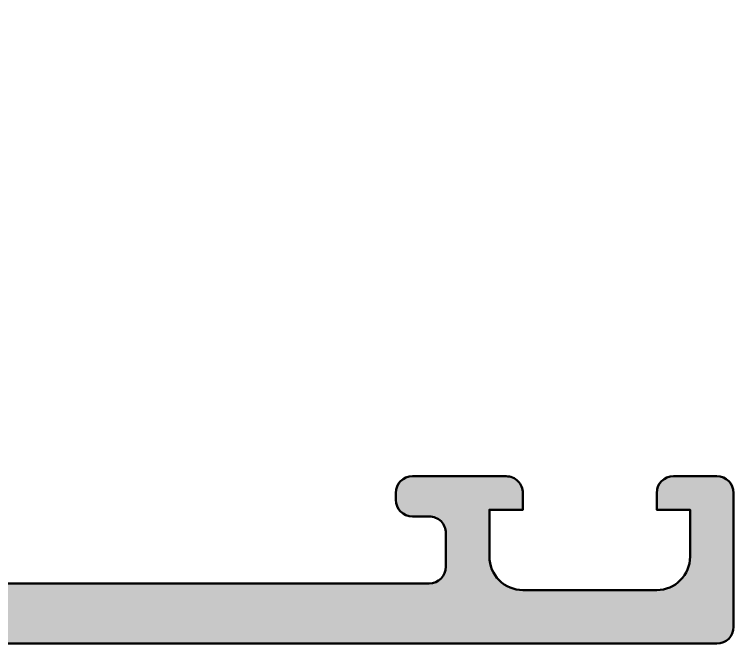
# Model space of a CAD drawing. Extents: x -15 to 48, y 0 to 85.
# Drawn here: x 26.5 to 48, y 0 to 18.8 of the extents above; entities that cross this region are included whole.
import ezdxf

# ---------------------------------------------------------------- set-up
doc = ezdxf.new("R2010")
doc.units = 0
doc.layers.add('0S-Alu contour', color=7, linetype='Continuous', lineweight=50)
doc.layers.add('0S-Alu hatch', color=252, linetype='Continuous', lineweight=25)

# ---------------------------------------------------------------- blocks, each defined once
blk = doc.blocks.new('345330__E24FD26E_8990_42D9_B0B6_DCE281E644BD_')
at = {"layer": '0S-Alu hatch'}
h = blk.add_hatch(color=256, dxfattribs=at)
edge = h.paths.add_edge_path()
edge.add_arc((-2.299999997731227, 13.79995432462669), 0.4999999999999787, 180, 269.9999999999992)
edge.add_line((-2.299999997731234, 13.29995432462671), (-1.699999997731225, 13.29995432462671))
edge.add_ellipse((-1.699999997731224, 12.79995432462672), major_axis=(-0.4999999999999841, 0), ratio=1, start_angle=180, end_angle=270.0000000000001, ccw=False)
edge.add_line((-1.199999997731239, 12.79995432462672), (-1.199999997731211, 7.499954324626713))
edge.add_ellipse((-1.69999999773124, 7.499954324626727), major_axis=(-0.5000000000000289, 0), ratio=1, start_angle=89.99999999999687, end_angle=180, ccw=False)
edge.add_line((-1.699999997731268, 6.999954324626699), (-2.299999997731234, 6.999954324626699))
edge.add_arc((-2.299999997731248, 6.499954324626713), 0.4999999999999858, 89.99999999999837, 180)
edge.add_line((-2.799999997731234, 6.499954324626713), (-2.799999997731219, 5.999954324626699))
edge.add_arc((-2.299999997731219, 5.999954324626699), 0.5, 180, 270)
edge.add_line((-2.299999997731219, 5.499954324626699), (7.900000002268782, 5.499954324626699))
edge.add_ellipse((7.900000002268781, 4.999954324626698), major_axis=(-0.5000000000000009, 0), ratio=1, start_angle=180, end_angle=269.9999999999999, ccw=False)
edge.add_line((8.400000002268783, 4.999954324626699), (8.400000002268769, 1.699954324626716))
edge.add_line((8.400000002268769, 1.699954324626716), (7.500000002268762, 1.699954324626688))
edge.add_arc((7.500000002268762, 1.199954324626702), 0.4999999999999858, 90, 180)
edge.add_line((7.000000002268777, 1.199954324626702), (7.000000002268777, 0.4999543246266996))
edge.add_arc((7.500000002268784, 0.4999543246267067), 0.5000000000000071, 180, 269.9999999999992)
edge.add_line((7.500000002268777, -4.56753733005e-05), (47.50000000226878, -4.56753733005e-05))
edge.add_arc((47.50000000226878, 0.4999543246267013), 0.5000000000000018, 270, 360)
edge.add_line((48.00000000226877, 0.4999543246267013), (48.00000000226877, 4.499954324626699))
edge.add_arc((47.50000000226878, 4.499954324626701), 0.4999999999999983, 0, 90)
edge.add_line((47.50000000226878, 4.999954324626699), (46.20000000226877, 4.999954324626699))
edge.add_arc((46.20000000226878, 4.499954324626703), 0.4999999999999965, 90.00000000000081, 180)
edge.add_line((45.70000000226878, 4.499954324626703), (45.70000000226878, 3.999954324626699))
edge.add_line((45.70000000226878, 3.999954324626699), (46.70000000226878, 3.999954324626699))
edge.add_line((46.70000000226878, 3.999954324626699), (46.70000000226878, 2.599954324626708))
edge.add_ellipse((45.70000000226877, 2.599954324626715), major_axis=(-1.000000000000007, 0), ratio=1, start_angle=90.0000000000008, end_angle=180, ccw=False)
edge.add_line((45.70000000226879, 1.599954324626708), (41.70000000226878, 1.599954324626708))
edge.add_ellipse((41.70000000226877, 2.599954324626701), major_axis=(-0.9999999999999932, 0), ratio=1, start_angle=0, end_angle=90.0000000000004, ccw=False)
edge.add_line((40.70000000226878, 2.599954324626699), (40.70000000226878, 3.999954324626699))
edge.add_line((40.70000000226878, 3.999954324626699), (41.70000000226878, 3.999954324626699))
edge.add_line((41.70000000226878, 3.999954324626699), (41.70000000226878, 4.499954324626699))
edge.add_arc((41.20000000226879, 4.499954324626692), 0.4999999999999929, 0, 90.00000000000081)
edge.add_line((41.20000000226878, 4.999954324626685), (38.40000000226878, 4.999954324626713))
edge.add_arc((38.4000000022688, 4.499954324626699), 0.5000000000000142, 90.0000000000016, 180)
edge.add_line((37.90000000226878, 4.499954324626699), (37.90000000226878, 4.299954324626696))
edge.add_arc((38.40000000226878, 4.299954324626696), 0.5, 180, 270)
edge.add_line((38.40000000226878, 3.799954324626696), (38.90000000226878, 3.799954324626696))
edge.add_ellipse((38.90000000226879, 3.299954324626702), major_axis=(-0.4999999999999947, 0), ratio=1, start_angle=180, end_angle=270.0000000000008, ccw=False)
edge.add_line((39.40000000226878, 3.299954324626696), (39.40000000226878, 2.299954324626696))
edge.add_ellipse((38.90000000226878, 2.299954324626717), major_axis=(-0.5000000000000071, 0), ratio=1, start_angle=90, end_angle=180, ccw=False)
edge.add_line((38.90000000226878, 1.79995432462671), (26.00000000226871, 1.799954324626725))
edge.add_line((26.00000000226871, 1.799954324626725), (20.12666855923272, 2.231816930732279))
edge.add_ellipse((20.20000000226877, 3.229124556022594), major_axis=(-0.9999999999999788, 0), ratio=1, start_angle=0, end_angle=85.7946429982913, ccw=False)
edge.add_line((19.20000000226879, 3.229124556022593), (19.20000000226877, 12.79995432462669))
edge.add_ellipse((19.7000000022688, 12.79995432462668), major_axis=(-0.5000000000000285, 0), ratio=1, start_angle=269.9999999999984, end_angle=360, ccw=False)
edge.add_line((19.70000000226881, 13.29995432462671), (20.5000000022688, 13.29995432462671))
edge.add_arc((20.50000000226879, 13.79995432462671), 0.4999999999999965, 270.0000000000012, 360)
edge.add_line((21.00000000226879, 13.79995432462671), (21.00000000226879, 14.99999999690097))
edge.add_ellipse((21.07883644970614, 15.26752059192881), major_axis=(-0.2788950594911806, 0), ratio=1, start_angle=-1.164589374097602, end_angle=73.5801235805078, ccw=False)
edge.add_line((20.799999, 15.27318899999148), (20.799999, 15.72678299999149))
edge.add_ellipse((21.07886709564317, 15.73244365946855), major_axis=(-0.2789255417371436, 0), ratio=1, start_angle=-73.57540544464308, end_angle=1.1628700728883814, ccw=False)
edge.add_line((20.99999999999999, 15.99998699999149), (21, 17.87999799999999))
edge.add_arc((20.7, 17.879998), 0.3000000000000007, 0, 90)
edge.add_line((20.7, 18.179998), (19.72002568095722, 18.179998))
edge.add_arc((19.72002568095722, 17.87999799999999), 0.3000000000000114, 90.00000000000067, 180)
edge.add_line((19.42002568095721, 17.87999799999999), (19.42002568095722, 15.12))
edge.add_ellipse((19.30002568095722, 15.11999999999999), major_axis=(-0.120000000000001, 0), ratio=1, start_angle=90, end_angle=180, ccw=False)
edge.add_line((19.30002568095721, 14.99999999999999), (15.00000000000001, 15))
edge.add_ellipse((15, 15.5), major_axis=(-0.5, 0), ratio=1, start_angle=0, end_angle=90.00000000000102, ccw=False)
edge.add_line((14.5, 15.5), (14.49999999999999, 16.19999999999999))
edge.add_line((14.49999999999999, 16.19999999999999), (15.88149545762236, 18.59282032302756))
edge.add_arc((15.7618802153517, 18.66188021535171), 0.1381197846482991, 329.999999999999, 455.6225775507923)
edge.add_arc((16.23822324117372, 13.82339113815215), 5.000000000000035, 95.62257755079254, 162.2515836439289)
edge.add_ellipse((10.99999999999992, 15.49999999999997), major_axis=(-0.4999999999999644, 0), ratio=1, start_angle=90.00000000001017, end_angle=162.2515836439397, ccw=False)
edge.add_line((11, 15), (8.000000000000007, 14.99999999999999))
edge.add_ellipse((8.000000000000014, 15.50000000000005), major_axis=(-0.5000000000000587, 0), ratio=1, start_angle=17.748416356069185, end_angle=89.9999999999992, ccw=False)
edge.add_arc((2.761776758826194, 13.82339113815223), 4.99999999999996, 17.7484163560702, 84.37742244920626)
edge.add_arc((3.238119784648304, 18.6618802153517), 0.1381197846483025, 84.37742244920518, 209.9999999999951)
edge.add_line((3.118504542377633, 18.59282032302755), (4.499999999999992, 16.19999999999999))
edge.add_line((4.499999999999992, 16.19999999999999), (4.499999999999992, 15.50000000000002))
edge.add_ellipse((3.99999999999998, 15.50000000000001), major_axis=(-0.5000000000000129, 0), ratio=1, start_angle=90.00000000000148, end_angle=180, ccw=False)
edge.add_line((3.999999999999992, 15), (-0.3000103641063774, 15))
edge.add_ellipse((-0.3000103641063769, 15.12), major_axis=(-0.1200000000000045, 0), ratio=1, start_angle=0, end_angle=89.99999999999977, ccw=False)
edge.add_line((-0.420010364106382, 15.12), (-0.4200103641063464, 17.88003574261858))
edge.add_arc((-0.720010364106372, 17.88003574261856), 0.3000000000000256, 0, 90.00000000000406)
edge.add_line((-0.7200103641063933, 18.18003574261858), (-1.699984683149146, 18.18003574261859))
edge.add_arc((-1.699984683149125, 17.88003574261857), 0.3000000000000185, 90.00000000000406, 180)
edge.add_line((-1.999984683149143, 17.88003574261857), (-1.999984683149165, 16.00002474261007))
edge.add_ellipse((-2.078851778792333, 15.73248140208711), major_axis=(-0.2789255417371664, 0), ratio=1, start_angle=178.8371299271148, end_angle=253.5754054446461, ccw=False)
edge.add_line((-1.799983683149148, 15.72682074261006), (-1.79998368314915, 15.2732267426101))
edge.add_ellipse((-2.078883394668599, 15.26752665095756), major_axis=(-0.2789579540548705, 0), ratio=1, start_angle=106.4261227247843, end_angle=181.1708356793903, ccw=False)
edge.add_line((-1.999999997731236, 14.99995432462671), (-2.299999997731219, 14.99995432462671))
edge.add_arc((-2.299999997731212, 14.4999543246267), 0.5000000000000071, 90.00000000000081, 180)
edge.add_line((-2.799999997731219, 14.4999543246267), (-2.799999997731205, 13.79995432462669))
edge = h.paths.add_edge_path()
edge.add_line((0.3000000022687743, 7.499954324626713), (0.3000000022687601, 12.79995432462669))
edge.add_ellipse((0.8000000022687672, 12.7999543246267), major_axis=(-0.5000000000000071, 0), ratio=1, start_angle=270.0000000000008, end_angle=360, ccw=False)
edge.add_line((0.8000000022687601, 13.29995432462671), (17.30000000226878, 13.29995432462669))
edge.add_ellipse((17.30000000226878, 12.79995432462669), major_axis=(-0.5, 0), ratio=1, start_angle=180, end_angle=270, ccw=False)
edge.add_line((17.80000000226878, 12.79995432462669), (17.80000000226878, 2.299954324626696))
edge.add_ellipse((17.30000000226878, 2.299954324626696), major_axis=(-0.5, 0), ratio=1, start_angle=90, end_angle=180, ccw=False)
edge.add_line((17.30000000226878, 1.799954324626696), (10.50000000226879, 1.799954324626696))
edge.add_ellipse((10.50000000226879, 2.29995432462671), major_axis=(-0.5000000000000142, 0), ratio=1, start_angle=0, end_angle=90, ccw=False)
edge.add_line((10.00000000226878, 2.29995432462671), (10.00000000226879, 5.299954324626702))
edge.add_arc((8.300000002268796, 5.299954324626702), 1.699999999999997, 0, 90.00000000000024)
edge.add_line((8.300000002268789, 6.999954324626699), (0.8000000022687743, 6.999954324626713))
edge.add_ellipse((0.8000000022687743, 7.499954324626713), major_axis=(-0.5, 0), ratio=1, start_angle=0, end_angle=90, ccw=False)
at = {"layer": '0S-Alu contour', "color": 7}
for points in [[(3.118504542377633, 18.59282032302755), (4.499999999999992, 16.19999999999999), (4.499999999999992, 15.50000000000002)], [(14.5, 15.5), (14.49999999999999, 16.19999999999999), (15.88149545762236, 18.59282032302756)], [(-0.7200103641063933, 18.18003574261858), (-1.699984683149146, 18.18003574261859)], [(20.7, 18.179998), (19.72002568095722, 18.179998)], [(-1.999984683149143, 17.88003574261857), (-1.999984683149165, 16.00002474261007)], [(-0.420010364106382, 15.12), (-0.4200103641063464, 17.88003574261858)], [(19.42002568095721, 17.87999799999999), (19.42002568095722, 15.12)], [(20.99999999999999, 15.99998699999149), (21, 17.87999799999999)], [(-1.799983683149148, 15.72682074261006), (-1.79998368314915, 15.2732267426101)], [(20.799999, 15.27318899999148), (20.799999, 15.72678299999149)], [(-1.999999997731236, 14.99995432462671), (-2.299999997731219, 14.99995432462671)], [(3.999999999999992, 15), (-0.3000103641063774, 15)], [(11, 15), (8.000000000000007, 14.99999999999999)], [(19.30002568095721, 14.99999999999999), (15.00000000000001, 15)], [(21.00000000226879, 13.79995432462671), (21.00000000226879, 14.99999999690097)], [(-2.799999997731219, 14.4999543246267), (-2.799999997731205, 13.79995432462669)], [(-2.299999997731234, 13.29995432462671), (-1.699999997731225, 13.29995432462671)], [(0.8000000022687601, 13.29995432462671), (17.30000000226878, 13.29995432462669)], [(19.70000000226881, 13.29995432462671), (20.5000000022688, 13.29995432462671)], [(-1.199999997731239, 12.79995432462672), (-1.199999997731211, 7.499954324626713)], [(0.3000000022687743, 7.499954324626713), (0.3000000022687601, 12.79995432462669)], [(17.80000000226878, 12.79995432462669), (17.80000000226878, 2.299954324626696)], [(19.20000000226879, 3.229124556022593), (19.20000000226877, 12.79995432462669)], [(-1.699999997731268, 6.999954324626699), (-2.299999997731234, 6.999954324626699)], [(8.300000002268789, 6.999954324626699), (0.8000000022687743, 6.999954324626713)], [(-2.799999997731234, 6.499954324626713), (-2.799999997731219, 5.999954324626699)], [(-2.299999997731219, 5.499954324626699), (7.900000002268782, 5.499954324626699)], [(10.00000000226878, 2.29995432462671), (10.00000000226879, 5.299954324626702)], [(8.400000002268783, 4.999954324626699), (8.400000002268769, 1.699954324626716), (7.500000002268762, 1.699954324626688)], [(41.20000000226878, 4.999954324626685), (38.40000000226878, 4.999954324626713)], [(47.50000000226878, 4.999954324626699), (46.20000000226877, 4.999954324626699)], [(37.90000000226878, 4.499954324626699), (37.90000000226878, 4.299954324626696)], [(40.70000000226878, 2.599954324626699), (40.70000000226878, 3.999954324626699), (41.70000000226878, 3.999954324626699), (41.70000000226878, 4.499954324626699)], [(45.70000000226878, 4.499954324626703), (45.70000000226878, 3.999954324626699), (46.70000000226878, 3.999954324626699), (46.70000000226878, 2.599954324626708)], [(48.00000000226877, 0.4999543246267013), (48.00000000226877, 4.499954324626699)], [(38.40000000226878, 3.799954324626696), (38.90000000226878, 3.799954324626696)], [(39.40000000226878, 3.299954324626696), (39.40000000226878, 2.299954324626696)], [(38.90000000226878, 1.79995432462671), (26.00000000226871, 1.799954324626725), (20.12666855923272, 2.231816930732279)], [(17.30000000226878, 1.799954324626696), (10.50000000226879, 1.799954324626696)], [(45.70000000226879, 1.599954324626708), (41.70000000226878, 1.599954324626708)], [(7.000000002268777, 1.199954324626702), (7.000000002268777, 0.4999543246266996)], [(7.500000002268777, -4.56753733005e-05), (47.50000000226878, -4.56753733005e-05)]]:
    blk.add_lwpolyline(points, dxfattribs=at)
for centre, radius, start, end in [((3.238119784648304, 18.6618802153517), 0.1381197846483025, 84.37742244920518, 209.9999999999951), ((2.761776758826194, 13.82339113815223), 4.99999999999996, 17.7484163560702, 84.37742244920626), ((16.23822324117372, 13.82339113815215), 5.000000000000035, 95.62257755079254, 162.2515836439289), ((15.7618802153517, 18.66188021535171), 0.1381197846482991, 329.999999999999, 95.62257755079234), ((-1.699984683149125, 17.88003574261857), 0.3000000000000185, 90.00000000000406, 180), ((-0.720010364106372, 17.88003574261856), 0.3000000000000256, 0, 90.00000000000406), ((19.72002568095722, 17.87999799999999), 0.3000000000000114, 90.00000000000067, 180), ((20.7, 17.879998), 0.3000000000000007, 0, 90), ((-2.299999997731212, 14.4999543246267), 0.5000000000000071, 90.00000000000081, 180), ((-2.299999997731227, 13.79995432462669), 0.4999999999999787, 180, 269.9999999999992), ((20.50000000226879, 13.79995432462671), 0.4999999999999965, 270.0000000000012, 0), ((-2.299999997731248, 6.499954324626713), 0.4999999999999858, 89.99999999999837, 180), ((8.300000002268796, 5.299954324626702), 1.699999999999997, 0, 90.00000000000024), ((-2.299999997731219, 5.999954324626699), 0.5, 180, 270), ((38.4000000022688, 4.499954324626699), 0.5000000000000142, 90.0000000000016, 180), ((41.20000000226879, 4.499954324626692), 0.4999999999999929, 0, 90.00000000000081), ((46.20000000226878, 4.499954324626703), 0.4999999999999965, 90.00000000000081, 180), ((47.50000000226878, 4.499954324626701), 0.4999999999999983, 0, 90), ((38.40000000226878, 4.299954324626696), 0.5, 180, 270), ((7.500000002268762, 1.199954324626702), 0.4999999999999858, 90, 180), ((7.500000002268784, 0.4999543246267067), 0.5000000000000071, 180, 269.9999999999992), ((47.50000000226878, 0.4999543246267013), 0.5000000000000018, 270, 0)]:
    blk.add_arc(centre, radius, start, end, dxfattribs=at)
at = {"layer": '0S-Alu contour', "color": 7, "extrusion": (0, 0, -1)}
for centre, radius, start, end in [((2.078851778792333, 15.73248140208711), 0.2789255417371664, 106.4245945553539, 181.1628700728853), ((-21.07886709564317, 15.73244365946855), 0.2789255417371436, 358.8371299271116, 73.57540544464322), ((-3.99999999999998, 15.50000000000001), 0.5000000000000129, 180, 269.9999999999985), ((-15, 15.5), 0.5, 269.999999999999, 0), ((2.078883394668599, 15.26752665095756), 0.2789579540548705, 178.8291643206097, 253.5738772752157), ((-8.000000000000014, 15.50000000000005), 0.5000000000000587, 270.0000000000008, 342.2515836439308), ((-10.99999999999992, 15.49999999999997), 0.4999999999999644, 197.7484163560604, 269.9999999999898), ((-21.07883644970614, 15.26752059192881), 0.2788950594911806, 286.4198764194923, 1.16458937409755), ((0.3000103641063769, 15.12), 0.1200000000000045, 270.0000000000002, 0), ((-19.30002568095722, 15.11999999999999), 0.120000000000001, 180, 270), ((1.699999997731224, 12.79995432462672), 0.4999999999999841, 89.99999999999991, 180), ((-0.8000000022687672, 12.7999543246267), 0.5000000000000071, 0, 89.9999999999992), ((-17.30000000226878, 12.79995432462669), 0.5, 90, 180), ((-19.7000000022688, 12.79995432462668), 0.5000000000000285, 0, 90.0000000000016), ((1.69999999773124, 7.499954324626727), 0.5000000000000289, 180, 270.0000000000032), ((-0.8000000022687743, 7.499954324626713), 0.5, 270, 0), ((-7.900000002268781, 4.999954324626698), 0.5000000000000009, 90.0000000000001, 180), ((-38.90000000226879, 3.299954324626702), 0.4999999999999947, 89.9999999999992, 180), ((-20.20000000226877, 3.229124556022594), 0.9999999999999788, 274.2053570017087, 0), ((-41.70000000226877, 2.599954324626701), 0.9999999999999932, 269.9999999999996, 0), ((-45.70000000226877, 2.599954324626715), 1.000000000000007, 180, 269.9999999999992), ((-10.50000000226879, 2.29995432462671), 0.5000000000000142, 270, 0), ((-17.30000000226878, 2.299954324626696), 0.5, 180, 270), ((-38.90000000226878, 2.299954324626717), 0.5000000000000071, 180, 270)]:
    blk.add_arc(centre, radius, start, end, dxfattribs=at)
blk = doc.blocks.new('374900__5BE10D4E_DB96_40EA_8132_0CA89267DED1_')
at = {"layer": '0S-Alu contour', "color": 7}
blk.add_blockref('345330__E24FD26E_8990_42D9_B0B6_DCE281E644BD_', (0, 0), dxfattribs=at)

msp = doc.modelspace()

# ---------------------------------------------------------------- block references
at = {"layer": '0S-Alu contour', "color": 7}
msp.add_blockref('374900__5BE10D4E_DB96_40EA_8132_0CA89267DED1_', (0, 0), dxfattribs=at)

doc.saveas('drawing.dxf')
